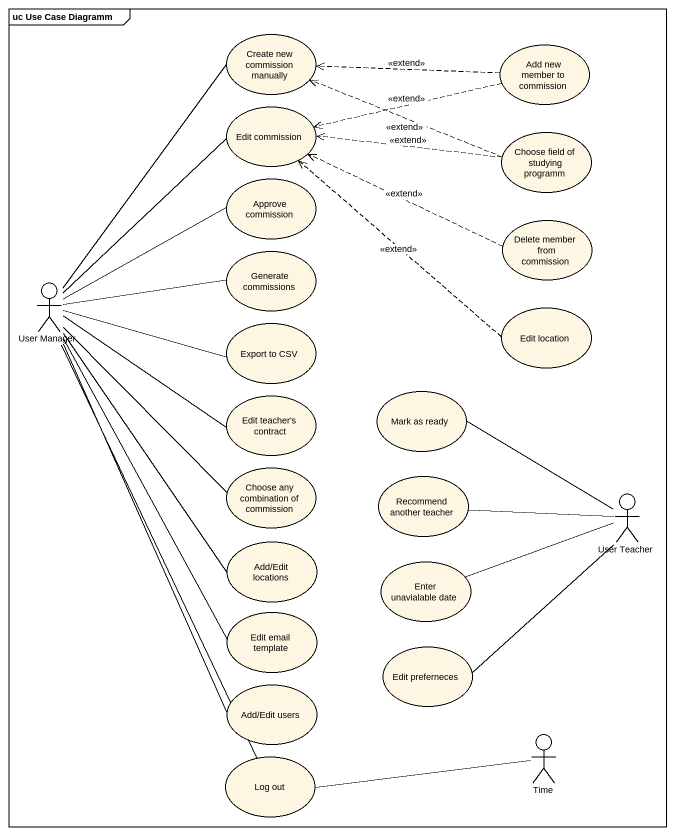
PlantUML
@startuml
mainframe uc Use Case Diagramm
usecase "Create new commission manually" as Create_new_commission
usecase "Add new member to commission" as Add_new_member_to_commission
usecase "Edit commission" as Edit_commission
usecase "Choose field of studying programm" as Choose_field_of_studying
usecase "Approve commission" as Approve_commission
usecase "Delete member from commission" as Delete_member_from
usecase "Generate commissions" as Generate_commissions
actor "User Manager" as User_Manager
usecase "Export to CSV" as Export_to_CSV
usecase "Edit location" as Edit_location
usecase "Edit teacher's contract" as Edit_teacher_s_contract
usecase "Mark as ready" as Mark_as_ready
usecase "Choose any combination of commission" as Choose_any_combination_of
usecase "Recommend another teacher" as Recommend_another_teacher
actor "User Teacher" as User_Teacher
usecase "Add/Edit locations" as Add_Edit_locations
usecase "Enter unavialable date" as Enter_unavialable_date
usecase "Edit email template" as Edit_email_template
usecase "Add/Edit users" as Add_Edit_users
usecase "Edit preferneces" as Edit_preferneces
usecase "Log out" as Log_out
actor Time
Add_new_member_to_commission .left.> Create_new_commission : <<extend>>
Add_new_member_to_commission .left.> Edit_commission : <<extend>>
Choose_field_of_studying .left.> Create_new_commission : <<extend>>
Choose_field_of_studying .left.> Edit_commission : <<extend>>
Delete_member_from .left.> Edit_commission : <<extend>>
User_Manager -up- Create_new_commission
User_Manager -up- Edit_commission
User_Manager -right- Approve_commission
User_Manager -right- Generate_commissions
User_Manager -right- Export_to_CSV
User_Manager -right- Edit_teacher_s_contract
User_Manager -- Choose_any_combination_of
User_Manager -- Add_Edit_locations
User_Manager -- Edit_email_template
User_Manager -- Add_Edit_users
User_Manager -- Log_out
Edit_location .up.> Edit_commission : <<extend>>
User_Teacher -left- Mark_as_ready
User_Teacher -left- Recommend_another_teacher
User_Teacher -left- Enter_unavialable_date
User_Teacher -- Edit_preferneces
Time -left- Log_out
@enduml
